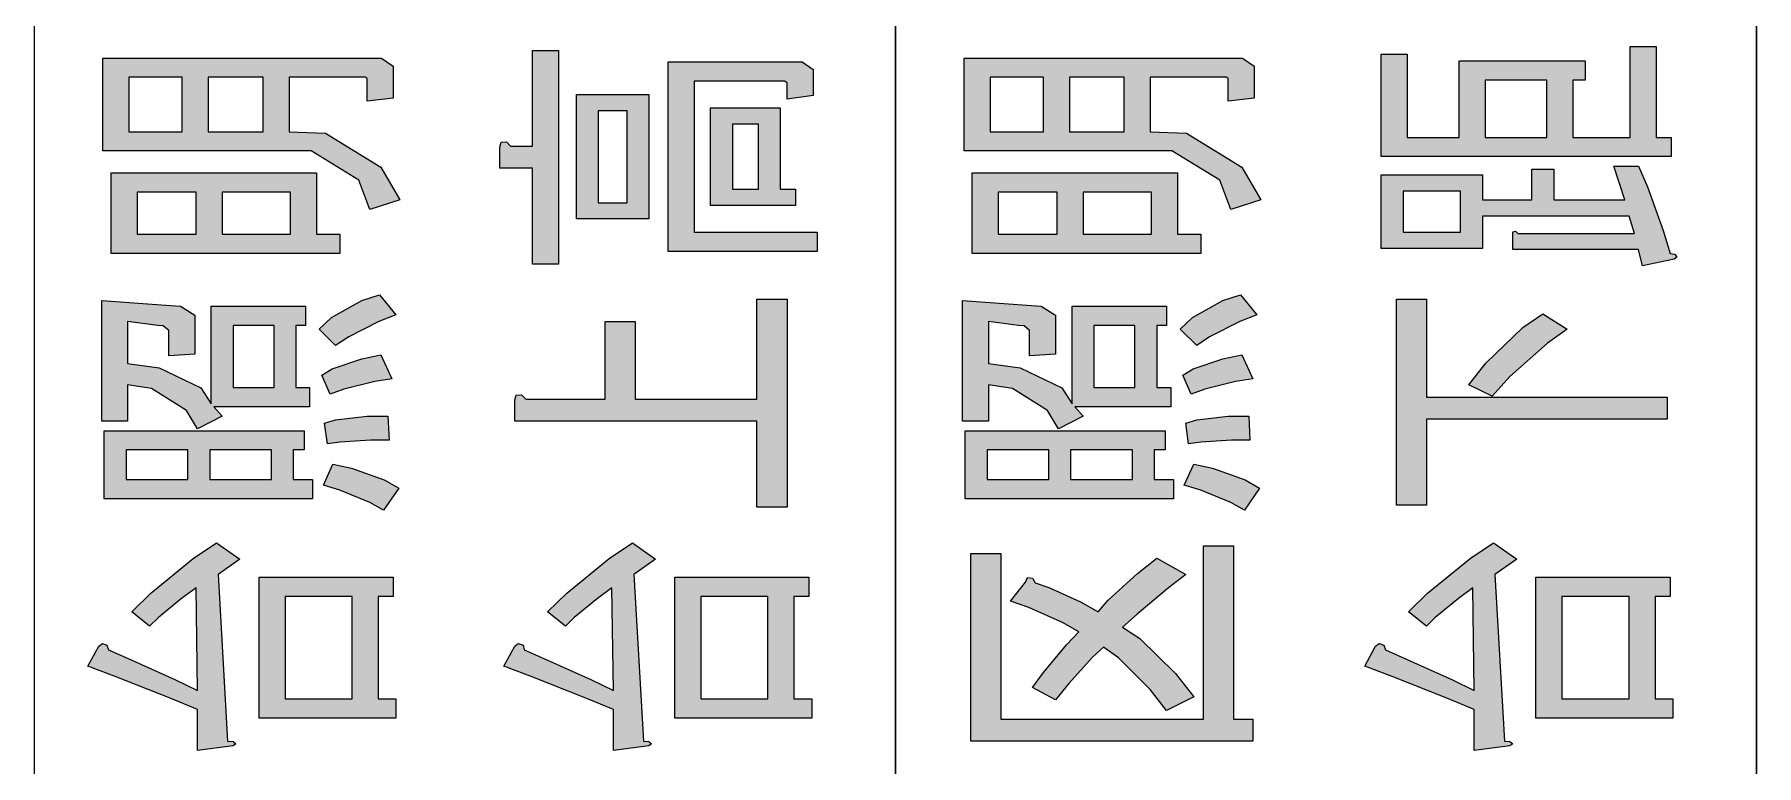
# Model space of a CAD drawing. Header units: millimetres. Extents: x 805 to 6044844, y 120 to 7887884.
# Drawn here: x 5976151 to 5980521, y 7861883 to 7863738 of the extents above; entities that cross this region are included whole.
import ezdxf

# ---------------------------------------------------------------- set-up
doc = ezdxf.new("R2010")
doc.units = ezdxf.units.MM

msp = doc.modelspace()

# ---------------------------------------------------------------- hatches: boundary and pattern name
h = msp.add_hatch(color=0)
h.paths.add_polyline_path([(5976325, 7863442.4), (5976325, 7863678), (5977002.3, 7863678), (5977031.8, 7863678), (5977061.3, 7863657.6), (5977061.3, 7863636.7), (5977061.3, 7863576.1), (5976995.3, 7863568.6), (5976995.3, 7863622.2), (5976995.3, 7863626), (5976989.9, 7863629.7), (5976985.1, 7863629.7), (5976797.3, 7863629.7), (5976797.3, 7863490.7), (5976889.6, 7863487.5), (5977030.2, 7863401.1), (5977078.5, 7863318.5), (5977002.3, 7863293.8), (5976974.4, 7863368.4), (5976853.1, 7863442.4), (5976759.2, 7863442.4)])
h.paths.add_polyline_path([(5976592.3, 7863629.7), (5976592.3, 7863490.7), (5976731.3, 7863490.7), (5976731.3, 7863629.7)])
h.paths.add_polyline_path([(5976526.2, 7863490.7), (5976526.2, 7863629.7), (5976391, 7863629.7), (5976391, 7863490.7)])
h = msp.add_hatch(color=0)
h.dxf.hatch_style = 2
h.paths.add_polyline_path([(5977331.8, 7863452.1), (5977335, 7863464.4), (5977349, 7863465.5), (5977359.2, 7863454.2), (5977415, 7863454.2), (5977415, 7863697.4), (5977481, 7863697.4), (5977481, 7863155.3), (5977415, 7863155.3), (5977415, 7863398.4), (5977331.8, 7863398.4)])
h = msp.add_hatch(color=0)
h.dxf.hatch_style = 2
h.paths.add_polyline_path([(5978071.4, 7863668.4), (5978099.3, 7863668.4), (5978127.2, 7863649.1), (5978127.2, 7863629.7), (5978127.2, 7863583), (5978061.2, 7863573.4), (5978061.2, 7863609.9), (5978061.2, 7863614.7), (5978054.2, 7863619.5), (5978047.2, 7863619.5), (5977825, 7863619.5), (5977825, 7863235.8), (5978137.4, 7863235.8), (5978137.4, 7863187), (5977759, 7863187), (5977759, 7863668.4)])
h = msp.add_hatch(color=0)
h.paths.add_polyline_path([(5978509.8, 7863442.4), (5978509.8, 7863678), (5979187.1, 7863678), (5979216.6, 7863678), (5979246.1, 7863657.6), (5979246.1, 7863636.7), (5979246.1, 7863576.1), (5979180.1, 7863568.6), (5979180.1, 7863622.2), (5979180.1, 7863626), (5979174.8, 7863629.7), (5979169.4, 7863629.7), (5978982.1, 7863629.7), (5978982.1, 7863490.7), (5979073.9, 7863487.5), (5979214.5, 7863401.1), (5979263.3, 7863318.5), (5979187.1, 7863293.8), (5979159.2, 7863368.4), (5979037.4, 7863442.4), (5978943.5, 7863442.4)])
h.paths.add_polyline_path([(5978777.1, 7863629.7), (5978777.1, 7863490.7), (5978916.1, 7863490.7), (5978916.1, 7863629.7)])
h.paths.add_polyline_path([(5978711.1, 7863490.7), (5978711.1, 7863629.7), (5978575.8, 7863629.7), (5978575.8, 7863490.7)])
h = msp.add_hatch(color=0)
h.paths.add_polyline_path([(5979766.2, 7863671.1), (5980086, 7863671.1), (5980086, 7863622.2), (5980054.4, 7863622.2), (5980054.4, 7863476.2), (5980200.4, 7863476.2), (5980200.4, 7863707.6), (5980266.4, 7863707.6), (5980266.4, 7863476.2), (5980304.5, 7863476.2), (5980304.5, 7863427.9), (5979568.2, 7863427.9), (5979568.2, 7863687.7), (5979634.2, 7863687.7), (5979634.2, 7863476.2), (5979766.2, 7863476.2)])
h.paths.add_polyline_path([(5979988.4, 7863476.2), (5979988.4, 7863622.2), (5979832.2, 7863622.2), (5979832.2, 7863476.2)])
h = msp.add_hatch(color=0)
h.paths.add_polyline_path([(5977710.2, 7863269.6), (5977526.1, 7863269.6), (5977526.1, 7863585.7), (5977710.2, 7863585.7)])
h.paths.add_polyline_path([(5977581.9, 7863544.4), (5977581.9, 7863310.9), (5977654.9, 7863310.9), (5977654.9, 7863544.4)])
h = msp.add_hatch(color=0)
h.paths.add_polyline_path([(5978043.4, 7863345.3), (5978082.1, 7863345.3), (5978082.1, 7863304), (5977866.3, 7863304), (5977866.3, 7863551.9), (5978043.4, 7863551.9)])
h.paths.add_polyline_path([(5977988.2, 7863345.3), (5977988.2, 7863510.6), (5977922.2, 7863510.6), (5977922.2, 7863345.3)])
h = msp.add_hatch(color=0)
h.paths.add_polyline_path([(5976867, 7863231), (5976926.1, 7863231), (5976926.1, 7863182.1), (5976345.9, 7863182.1), (5976345.9, 7863386.6), (5976867, 7863386.6)])
h.paths.add_polyline_path([(5976801, 7863231), (5976801, 7863337.8), (5976627.1, 7863337.8), (5976627.1, 7863231)])
h.paths.add_polyline_path([(5976561.1, 7863231), (5976561.1, 7863337.8), (5976411.9, 7863337.8), (5976411.9, 7863231)])
h = msp.add_hatch(color=0)
h.paths.add_polyline_path([(5979051.3, 7863231), (5979110.4, 7863231), (5979110.4, 7863182.1), (5978530.2, 7863182.1), (5978530.2, 7863386.6), (5979051.3, 7863386.6)])
h.paths.add_polyline_path([(5978985.3, 7863231), (5978985.3, 7863337.8), (5978812, 7863337.8), (5978812, 7863231)])
h.paths.add_polyline_path([(5978746, 7863231), (5978746, 7863337.8), (5978596.2, 7863337.8), (5978596.2, 7863231)])
h = msp.add_hatch(color=0)
h.paths.add_polyline_path([(5980301.3, 7863182.1), (5980313.1, 7863180), (5980318.4, 7863172.5), (5980311.5, 7863167.7), (5980231.5, 7863150.5), (5980221.3, 7863191.8), (5979902, 7863191.8), (5979902, 7863228.3), (5979902, 7863236.9), (5979908.9, 7863239), (5979915.4, 7863233.1), (5980211.1, 7863233.1), (5980197.1, 7863277.1), (5979825.2, 7863277.1), (5979825.2, 7863235.8), (5979825.2, 7863194.5), (5979568.2, 7863194.5), (5979568.2, 7863381.8), (5979825.2, 7863381.8), (5979825.2, 7863318.5), (5979950.3, 7863318.5), (5979950.3, 7863396.3), (5980006.1, 7863396.3), (5980006.1, 7863318.5), (5980186.4, 7863318.5), (5980158.5, 7863403.3), (5980221.3, 7863403.3), (5980243.8, 7863351.2), (5980283.5, 7863240.6)])
h.paths.add_polyline_path([(5979769.9, 7863235.8), (5979769.9, 7863339.9), (5979624, 7863339.9), (5979624, 7863235.8)])
h = msp.add_hatch(color=0)
h.paths.add_polyline_path([(5976387.2, 7863009.3), (5976387.2, 7862902.5), (5976467.2, 7862891.8), (5976573.5, 7862840.8), (5976599.2, 7862800.6), (5976599.2, 7863048.5), (5976839.1, 7863048.5), (5976839.1, 7862999.7), (5976814.4, 7862999.7), (5976814.4, 7862841.9), (5976849.3, 7862841.9), (5976849.3, 7862793.1), (5976606.2, 7862793.1), (5976627.1, 7862768.9), (5976564.9, 7862737.2), (5976537, 7862783.4), (5976448.4, 7862839.2), (5976387.2, 7862848.9), (5976387.2, 7862756.6), (5976321.8, 7862756.6), (5976321.8, 7863063), (5976484.9, 7863050.7), (5976521.4, 7863048.5), (5976557.9, 7863025.4), (5976557.9, 7863004.5), (5976557.9, 7862926.7), (5976491.9, 7862921.9), (5976491.9, 7862975.5), (5976491.9, 7862986.3), (5976477.9, 7862998.6), (5976464, 7862999.7)])
h.paths.add_polyline_path([(5976759.2, 7862999.7), (5976655.1, 7862999.7), (5976655.1, 7862841.9), (5976759.2, 7862841.9)])
h = msp.add_hatch(color=0)
h.dxf.hatch_style = 2
h.paths.add_polyline_path([(5976873.5, 7862990), (5976905.1, 7863019.5), (5976981.4, 7863063), (5977026.4, 7863077.5), (5977068.3, 7863026.5), (5977024.8, 7863009.3), (5976948.6, 7862970.7), (5976915.3, 7862948.7)])
h = msp.add_hatch(color=0)
h.dxf.hatch_style = 2
h.paths.add_polyline_path([(5977984.4, 7862756.6), (5977369.9, 7862756.6), (5977369.9, 7862810.2), (5977373.1, 7862822.6), (5977387.1, 7862823.6), (5977397.8, 7862812.4), (5977599.1, 7862812.4), (5977599.1, 7863009.3), (5977675.3, 7863009.3), (5977675.3, 7862812.4), (5977984.4, 7862812.4), (5977984.4, 7863065.7), (5978061.2, 7863065.7), (5978061.2, 7862538.1), (5977984.4, 7862538.1)])
h = msp.add_hatch(color=0)
h.paths.add_polyline_path([(5978572.1, 7863009.3), (5978572.1, 7862902.5), (5978652, 7862891.8), (5978757.8, 7862840.8), (5978784.1, 7862800.6), (5978784.1, 7863048.5), (5979023.4, 7863048.5), (5979023.4, 7862999.7), (5978999.3, 7862999.7), (5978999.3, 7862841.9), (5979034.2, 7862841.9), (5979034.2, 7862793.1), (5978791, 7862793.1), (5978812, 7862768.9), (5978749.2, 7862737.2), (5978721.3, 7862783.4), (5978632.7, 7862839.2), (5978572.1, 7862848.9), (5978572.1, 7862756.6), (5978506.1, 7862756.6), (5978506.1, 7863063), (5978669.2, 7863050.7), (5978705.7, 7863048.5), (5978742.2, 7863025.4), (5978742.2, 7863004.5), (5978742.2, 7862926.7), (5978676.2, 7862921.9), (5978676.2, 7862975.5), (5978676.2, 7862986.3), (5978662.2, 7862998.6), (5978648.3, 7862999.7)])
h.paths.add_polyline_path([(5978943.5, 7862999.7), (5978839.3, 7862999.7), (5978839.3, 7862841.9), (5978943.5, 7862841.9)])
h = msp.add_hatch(color=0)
h.dxf.hatch_style = 2
h.paths.add_polyline_path([(5979058.3, 7862990), (5979089.4, 7863019.5), (5979166.2, 7863063), (5979211.3, 7863077.5), (5979252.6, 7863026.5), (5979209.6, 7863009.3), (5979132.9, 7862970.7), (5979100.2, 7862948.7)])
h = msp.add_hatch(color=0)
h.dxf.hatch_style = 2
h.paths.add_polyline_path([(5980294.3, 7862761.4), (5979683, 7862761.4), (5979683, 7862543), (5979606.8, 7862543), (5979606.8, 7863065.7), (5979683, 7863065.7), (5979683, 7862817.7), (5980294.3, 7862817.7)])
h = msp.add_hatch(color=0)
h.dxf.hatch_style = 2
h.paths.add_polyline_path([(5979790.9, 7862848.9), (5979833.8, 7862903.6), (5979927.7, 7862993.8), (5979978.2, 7863029.2), (5980040.4, 7862990), (5979990.5, 7862954.6), (5979895, 7862869.8), (5979849.9, 7862819.9)])
h = msp.add_hatch(color=0)
h.dxf.hatch_style = 2
h.paths.add_polyline_path([(5976880.5, 7862873.6), (5976906.8, 7862889.1), (5976981.4, 7862914.9), (5977030.2, 7862924.5), (5977057.6, 7862863.9), (5977014.6, 7862857.5), (5976936.3, 7862838.1), (5976901.4, 7862824.7)])
h = msp.add_hatch(color=0)
h.dxf.hatch_style = 2
h.paths.add_polyline_path([(5979065.3, 7862873.6), (5979091.6, 7862889.1), (5979166.2, 7862914.9), (5979214.5, 7862924.5), (5979242.4, 7862863.9), (5979198.9, 7862857.5), (5979121.1, 7862838.1), (5979086.2, 7862824.7)])
h = msp.add_hatch(color=0)
h.dxf.hatch_style = 2
h.paths.add_polyline_path([(5977051.1, 7862708.3), (5977003.9, 7862708.3), (5976926.1, 7862703.4), (5976894.4, 7862698.6), (5976887.4, 7862751.7), (5976915.3, 7862760.3), (5976995.3, 7862768.9), (5977047.4, 7862768.9)])
h = msp.add_hatch(color=0)
h.dxf.hatch_style = 2
h.paths.add_polyline_path([(5979235.4, 7862708.3), (5979188.7, 7862708.3), (5979110.4, 7862703.4), (5979079.2, 7862698.6), (5979072.3, 7862751.7), (5979100.2, 7862760.3), (5979180.1, 7862768.9), (5979232.2, 7862768.9)])
h = msp.add_hatch(color=0)
h.paths.add_polyline_path([(5976808, 7862683.6), (5976808, 7862608.4), (5976856.3, 7862608.4), (5976856.3, 7862559.6), (5976328.2, 7862559.6), (5976328.2, 7862732.4), (5976835.4, 7862732.4), (5976835.4, 7862683.6)])
h.paths.add_polyline_path([(5976384, 7862608.4), (5976540.2, 7862608.4), (5976540.2, 7862683.6), (5976384, 7862683.6)])
h.paths.add_polyline_path([(5976752.2, 7862608.4), (5976752.2, 7862683.6), (5976596, 7862683.6), (5976596, 7862608.4)])
h = msp.add_hatch(color=0)
h.paths.add_polyline_path([(5978992.3, 7862683.6), (5978992.3, 7862608.4), (5979041.1, 7862608.4), (5979041.1, 7862559.6), (5978513, 7862559.6), (5978513, 7862732.4), (5979020.2, 7862732.4), (5979020.2, 7862683.6)])
h.paths.add_polyline_path([(5978568.9, 7862608.4), (5978725, 7862608.4), (5978725, 7862683.6), (5978568.9, 7862683.6)])
h.paths.add_polyline_path([(5978937, 7862608.4), (5978937, 7862683.6), (5978780.3, 7862683.6), (5978780.3, 7862608.4)])
h = msp.add_hatch(color=0)
h.dxf.hatch_style = 2
h.paths.add_polyline_path([(5976908.4, 7862647.1), (5976955.6, 7862637.4), (5977038.8, 7862607.4), (5977075.3, 7862586.4), (5977037.2, 7862530.6), (5977002.3, 7862549.9), (5976926.1, 7862581.6), (5976884.2, 7862593.9)])
h = msp.add_hatch(color=0)
h.dxf.hatch_style = 2
h.paths.add_polyline_path([(5979093.2, 7862647.1), (5979139.9, 7862637.4), (5979223.1, 7862607.4), (5979259.6, 7862586.4), (5979221.5, 7862530.6), (5979187.1, 7862549.9), (5979110.4, 7862581.6), (5979068.5, 7862593.9)])
h = msp.add_hatch(color=0)
h.dxf.hatch_style = 2
h.paths.add_polyline_path([(5976672.2, 7862406.6), (5976616.9, 7862367.5), (5976641.1, 7861944.6), (5976655.1, 7861943.5), (5976662, 7861937.6), (5976655.1, 7861932.8), (5976564.9, 7861920.4), (5976564.9, 7862025.1), (5976495.1, 7862054), (5976356.1, 7862108.8), (5976286.9, 7862134.5), (5976314.8, 7862185.5), (5976323.4, 7862192.5), (5976335.2, 7862187.7), (5976338.9, 7862175.9), (5976396.4, 7862151.2), (5976509.1, 7862100.2), (5976564.9, 7862073.4), (5976561.1, 7862333.7), (5976524.6, 7862306.8), (5976465.6, 7862258.5), (5976443.1, 7862236.5), (5976398, 7862273), (5976446.3, 7862320.2), (5976554.2, 7862407.7), (5976613.2, 7862448)])
h = msp.add_hatch(color=0)
h.dxf.hatch_style = 2
h.paths.add_polyline_path([(5977727.3, 7862406.6), (5977672.1, 7862367.5), (5977696.2, 7861944.6), (5977710.2, 7861943.5), (5977717.1, 7861937.6), (5977710.2, 7861932.8), (5977620, 7861920.4), (5977620, 7862025.1), (5977550.2, 7862054), (5977411.8, 7862108.8), (5977342, 7862134.5), (5977369.9, 7862185.5), (5977378.5, 7862192.5), (5977390.8, 7862187.7), (5977394.1, 7862175.9), (5977451.5, 7862151.2), (5977564.2, 7862100.2), (5977620, 7862073.4), (5977616.2, 7862333.7), (5977579.8, 7862306.8), (5977520.7, 7862258.5), (5977498.2, 7862236.5), (5977453.1, 7862273), (5977501.9, 7862320.2), (5977609.3, 7862407.7), (5977668.3, 7862448)])
h = msp.add_hatch(color=0)
h.dxf.hatch_style = 2
h.paths.add_polyline_path([(5979912.2, 7862406.6), (5979856.3, 7862367.5), (5979881, 7861944.6), (5979895, 7861943.5), (5979902, 7861937.6), (5979895, 7861932.8), (5979804.3, 7861920.4), (5979804.3, 7862025.1), (5979735.1, 7862054), (5979596.1, 7862108.8), (5979526.8, 7862134.5), (5979554.2, 7862185.5), (5979563.3, 7862192.5), (5979575.1, 7862187.7), (5979578.9, 7862175.9), (5979636.3, 7862151.2), (5979749, 7862100.2), (5979804.3, 7862073.4), (5979801.1, 7862333.7), (5979764.6, 7862306.8), (5979705.5, 7862258.5), (5979683, 7862236.5), (5979637.9, 7862273), (5979686.2, 7862320.2), (5979794.1, 7862407.7), (5979853.1, 7862448)])
h = msp.add_hatch(color=0)
h.dxf.hatch_style = 2
h.paths.add_polyline_path([(5978603.2, 7862421.1), (5978603.2, 7862000.4), (5979117.3, 7862000.4), (5979117.3, 7862440.5), (5979193.5, 7862440.5), (5979193.5, 7862000.4), (5979242.4, 7862000.4), (5979242.4, 7861944.6), (5978527, 7861944.6), (5978527, 7862421.1)])
h = msp.add_hatch(color=0)
h.dxf.hatch_style = 2
h.paths.add_polyline_path([(5978801.2, 7862222), (5978761.5, 7862245.1), (5978674.6, 7862283.7), (5978627.9, 7862299.8), (5978666, 7862348.1), (5978670.8, 7862359.4), (5978683.2, 7862357.8), (5978690.1, 7862346), (5978725, 7862334.7), (5978805, 7862298.2), (5978850.1, 7862273), (5978875.8, 7862302), (5978950.4, 7862370.1), (5978999.3, 7862408.8), (5979072.3, 7862367.5), (5979028.8, 7862333.7), (5978948.8, 7862266.6), (5978912.3, 7862233.8), (5978955.8, 7862204.9), (5979046, 7862116.3), (5979093.2, 7862056.7), (5979023.4, 7862022.4), (5978982.1, 7862076), (5978902.1, 7862156), (5978864, 7862182.8), (5978836.1, 7862157.6), (5978775.5, 7862090.5), (5978742.2, 7862049.2), (5978683.2, 7862080.9), (5978711.1, 7862118.4), (5978770.1, 7862188.8)])
h = msp.add_hatch(color=0)
h.paths.add_polyline_path([(5977061.3, 7862311.7), (5977023.2, 7862311.7), (5977023.2, 7862051.9), (5977068.3, 7862051.9), (5977068.3, 7862003.1), (5976721.1, 7862003.1), (5976721.1, 7862360.5), (5977061.3, 7862360.5)])
h.paths.add_polyline_path([(5976957.2, 7862051.9), (5976957.2, 7862311.7), (5976787.1, 7862311.7), (5976787.1, 7862051.9)])
h = msp.add_hatch(color=0)
h.paths.add_polyline_path([(5978116.4, 7862311.7), (5978078.3, 7862311.7), (5978078.3, 7862051.9), (5978123.4, 7862051.9), (5978123.4, 7862003.1), (5977776.2, 7862003.1), (5977776.2, 7862360.5), (5978116.4, 7862360.5)])
h.paths.add_polyline_path([(5978012.3, 7862051.9), (5978012.3, 7862311.7), (5977842.2, 7862311.7), (5977842.2, 7862051.9)])
h = msp.add_hatch(color=0)
h.paths.add_polyline_path([(5980301.3, 7862311.7), (5980263.2, 7862311.7), (5980263.2, 7862051.9), (5980308.2, 7862051.9), (5980308.2, 7862003.1), (5979961, 7862003.1), (5979961, 7862360.5), (5980301.3, 7862360.5)])
h.paths.add_polyline_path([(5980197.1, 7862051.9), (5980197.1, 7862311.7), (5980027, 7862311.7), (5980027, 7862051.9)])

# ---------------------------------------------------------------- linework, layer by layer
at = {"color": 0, "lineweight": 0}
for points in [[(5976151.1, 7861085.3), (5976151.1, 7868268.3), (5978335.9, 7868268.3), (5978335.9, 7861085.3)], [(5978335.9, 7861085.3), (5978335.9, 7868268.3), (5980520.8, 7868268.3), (5980520.8, 7861085.3)], [(5976325, 7863442.4), (5976325, 7863678), (5977002.3, 7863678), (5977031.8, 7863678), (5977061.3, 7863657.6), (5977061.3, 7863636.7), (5977061.3, 7863576.1), (5976995.3, 7863568.6), (5976995.3, 7863622.2), (5976995.3, 7863626), (5976989.9, 7863629.7), (5976985.1, 7863629.7), (5976797.3, 7863629.7), (5976797.3, 7863490.7), (5976889.6, 7863487.5), (5977030.2, 7863401.1), (5977078.5, 7863318.5), (5977002.3, 7863293.8), (5976974.4, 7863368.4), (5976853.1, 7863442.4), (5976759.2, 7863442.4)], [(5977331.8, 7863452.1), (5977335, 7863464.4), (5977349, 7863465.5), (5977359.2, 7863454.2), (5977415, 7863454.2), (5977415, 7863697.4), (5977481, 7863697.4), (5977481, 7863155.3), (5977415, 7863155.3), (5977415, 7863398.4), (5977331.8, 7863398.4)], [(5978071.4, 7863668.4), (5978099.3, 7863668.4), (5978127.2, 7863649.1), (5978127.2, 7863629.7), (5978127.2, 7863583), (5978061.2, 7863573.4), (5978061.2, 7863609.9), (5978061.2, 7863614.7), (5978054.2, 7863619.5), (5978047.2, 7863619.5), (5977825, 7863619.5), (5977825, 7863235.8), (5978137.4, 7863235.8), (5978137.4, 7863187), (5977759, 7863187), (5977759, 7863668.4)], [(5978509.8, 7863442.4), (5978509.8, 7863678), (5979187.1, 7863678), (5979216.6, 7863678), (5979246.1, 7863657.6), (5979246.1, 7863636.7), (5979246.1, 7863576.1), (5979180.1, 7863568.6), (5979180.1, 7863622.2), (5979180.1, 7863626), (5979174.8, 7863629.7), (5979169.4, 7863629.7), (5978982.1, 7863629.7), (5978982.1, 7863490.7), (5979073.9, 7863487.5), (5979214.5, 7863401.1), (5979263.3, 7863318.5), (5979187.1, 7863293.8), (5979159.2, 7863368.4), (5979037.4, 7863442.4), (5978943.5, 7863442.4)], [(5979766.2, 7863671.1), (5980086, 7863671.1), (5980086, 7863622.2), (5980054.4, 7863622.2), (5980054.4, 7863476.2), (5980200.4, 7863476.2), (5980200.4, 7863707.6), (5980266.4, 7863707.6), (5980266.4, 7863476.2), (5980304.5, 7863476.2), (5980304.5, 7863427.9), (5979568.2, 7863427.9), (5979568.2, 7863687.7), (5979634.2, 7863687.7), (5979634.2, 7863476.2), (5979766.2, 7863476.2)], [(5976526.2, 7863490.7), (5976526.2, 7863629.7), (5976391, 7863629.7), (5976391, 7863490.7)], [(5976592.3, 7863629.7), (5976592.3, 7863490.7), (5976731.3, 7863490.7), (5976731.3, 7863629.7)], [(5978711.1, 7863490.7), (5978711.1, 7863629.7), (5978575.8, 7863629.7), (5978575.8, 7863490.7)], [(5978777.1, 7863629.7), (5978777.1, 7863490.7), (5978916.1, 7863490.7), (5978916.1, 7863629.7)], [(5977710.2, 7863269.6), (5977526.1, 7863269.6), (5977526.1, 7863585.7), (5977710.2, 7863585.7)], [(5979988.4, 7863476.2), (5979988.4, 7863622.2), (5979832.2, 7863622.2), (5979832.2, 7863476.2)], [(5977581.9, 7863544.4), (5977581.9, 7863310.9), (5977654.9, 7863310.9), (5977654.9, 7863544.4)], [(5978043.4, 7863345.3), (5978082.1, 7863345.3), (5978082.1, 7863304), (5977866.3, 7863304), (5977866.3, 7863551.9), (5978043.4, 7863551.9)], [(5977988.2, 7863345.3), (5977988.2, 7863510.6), (5977922.2, 7863510.6), (5977922.2, 7863345.3)], [(5976867, 7863231), (5976926.1, 7863231), (5976926.1, 7863182.1), (5976345.9, 7863182.1), (5976345.9, 7863386.6), (5976867, 7863386.6)], [(5979051.3, 7863231), (5979110.4, 7863231), (5979110.4, 7863182.1), (5978530.2, 7863182.1), (5978530.2, 7863386.6), (5979051.3, 7863386.6)], [(5980301.3, 7863182.1), (5980313.1, 7863180), (5980318.4, 7863172.5), (5980311.5, 7863167.7), (5980231.5, 7863150.5), (5980221.3, 7863191.8), (5979902, 7863191.8), (5979902, 7863228.3), (5979902, 7863236.9), (5979908.9, 7863239), (5979915.4, 7863233.1), (5980211.1, 7863233.1), (5980197.1, 7863277.1), (5979825.2, 7863277.1), (5979825.2, 7863235.8), (5979825.2, 7863194.5), (5979568.2, 7863194.5), (5979568.2, 7863381.8), (5979825.2, 7863381.8), (5979825.2, 7863318.5), (5979950.3, 7863318.5), (5979950.3, 7863396.3), (5980006.1, 7863396.3), (5980006.1, 7863318.5), (5980186.4, 7863318.5), (5980158.5, 7863403.3), (5980221.3, 7863403.3), (5980243.8, 7863351.2), (5980283.5, 7863240.6)], [(5976561.1, 7863231), (5976561.1, 7863337.8), (5976411.9, 7863337.8), (5976411.9, 7863231)], [(5976801, 7863231), (5976801, 7863337.8), (5976627.1, 7863337.8), (5976627.1, 7863231)], [(5978746, 7863231), (5978746, 7863337.8), (5978596.2, 7863337.8), (5978596.2, 7863231)], [(5978985.3, 7863231), (5978985.3, 7863337.8), (5978812, 7863337.8), (5978812, 7863231)], [(5979769.9, 7863235.8), (5979769.9, 7863339.9), (5979624, 7863339.9), (5979624, 7863235.8)], [(5976387.2, 7863009.3), (5976387.2, 7862902.5), (5976467.2, 7862891.8), (5976573.5, 7862840.8), (5976599.2, 7862800.6), (5976599.2, 7863048.5), (5976839.1, 7863048.5), (5976839.1, 7862999.7), (5976814.4, 7862999.7), (5976814.4, 7862841.9), (5976849.3, 7862841.9), (5976849.3, 7862793.1), (5976606.2, 7862793.1), (5976627.1, 7862768.9), (5976564.9, 7862737.2), (5976537, 7862783.4), (5976448.4, 7862839.2), (5976387.2, 7862848.9), (5976387.2, 7862756.6), (5976321.8, 7862756.6), (5976321.8, 7863063), (5976484.9, 7863050.7), (5976521.4, 7863048.5), (5976557.9, 7863025.4), (5976557.9, 7863004.5), (5976557.9, 7862926.7), (5976491.9, 7862921.9), (5976491.9, 7862975.5), (5976491.9, 7862986.3), (5976477.9, 7862998.6), (5976464, 7862999.7)], [(5976873.5, 7862990), (5976905.1, 7863019.5), (5976981.4, 7863063), (5977026.4, 7863077.5), (5977068.3, 7863026.5), (5977024.8, 7863009.3), (5976948.6, 7862970.7), (5976915.3, 7862948.7)], [(5977984.4, 7862756.6), (5977369.9, 7862756.6), (5977369.9, 7862810.2), (5977373.1, 7862822.6), (5977387.1, 7862823.6), (5977397.8, 7862812.4), (5977599.1, 7862812.4), (5977599.1, 7863009.3), (5977675.3, 7863009.3), (5977675.3, 7862812.4), (5977984.4, 7862812.4), (5977984.4, 7863065.7), (5978061.2, 7863065.7), (5978061.2, 7862538.1), (5977984.4, 7862538.1)], [(5978572.1, 7863009.3), (5978572.1, 7862902.5), (5978652, 7862891.8), (5978757.8, 7862840.8), (5978784.1, 7862800.6), (5978784.1, 7863048.5), (5979023.4, 7863048.5), (5979023.4, 7862999.7), (5978999.3, 7862999.7), (5978999.3, 7862841.9), (5979034.2, 7862841.9), (5979034.2, 7862793.1), (5978791, 7862793.1), (5978812, 7862768.9), (5978749.2, 7862737.2), (5978721.3, 7862783.4), (5978632.7, 7862839.2), (5978572.1, 7862848.9), (5978572.1, 7862756.6), (5978506.1, 7862756.6), (5978506.1, 7863063), (5978669.2, 7863050.7), (5978705.7, 7863048.5), (5978742.2, 7863025.4), (5978742.2, 7863004.5), (5978742.2, 7862926.7), (5978676.2, 7862921.9), (5978676.2, 7862975.5), (5978676.2, 7862986.3), (5978662.2, 7862998.6), (5978648.3, 7862999.7)], [(5979058.3, 7862990), (5979089.4, 7863019.5), (5979166.2, 7863063), (5979211.3, 7863077.5), (5979252.6, 7863026.5), (5979209.6, 7863009.3), (5979132.9, 7862970.7), (5979100.2, 7862948.7)], [(5980294.3, 7862761.4), (5979683, 7862761.4), (5979683, 7862543), (5979606.8, 7862543), (5979606.8, 7863065.7), (5979683, 7863065.7), (5979683, 7862817.7), (5980294.3, 7862817.7)], [(5979790.9, 7862848.9), (5979833.8, 7862903.6), (5979927.7, 7862993.8), (5979978.2, 7863029.2), (5980040.4, 7862990), (5979990.5, 7862954.6), (5979895, 7862869.8), (5979849.9, 7862819.9)], [(5976759.2, 7862999.7), (5976655.1, 7862999.7), (5976655.1, 7862841.9), (5976759.2, 7862841.9)], [(5978943.5, 7862999.7), (5978839.3, 7862999.7), (5978839.3, 7862841.9), (5978943.5, 7862841.9)], [(5976880.5, 7862873.6), (5976906.8, 7862889.1), (5976981.4, 7862914.9), (5977030.2, 7862924.5), (5977057.6, 7862863.9), (5977014.6, 7862857.5), (5976936.3, 7862838.1), (5976901.4, 7862824.7)], [(5979065.3, 7862873.6), (5979091.6, 7862889.1), (5979166.2, 7862914.9), (5979214.5, 7862924.5), (5979242.4, 7862863.9), (5979198.9, 7862857.5), (5979121.1, 7862838.1), (5979086.2, 7862824.7)], [(5977051.1, 7862708.3), (5977003.9, 7862708.3), (5976926.1, 7862703.4), (5976894.4, 7862698.6), (5976887.4, 7862751.7), (5976915.3, 7862760.3), (5976995.3, 7862768.9), (5977047.4, 7862768.9)], [(5979235.4, 7862708.3), (5979188.7, 7862708.3), (5979110.4, 7862703.4), (5979079.2, 7862698.6), (5979072.3, 7862751.7), (5979100.2, 7862760.3), (5979180.1, 7862768.9), (5979232.2, 7862768.9)], [(5976808, 7862683.6), (5976808, 7862608.4), (5976856.3, 7862608.4), (5976856.3, 7862559.6), (5976328.2, 7862559.6), (5976328.2, 7862732.4), (5976835.4, 7862732.4), (5976835.4, 7862683.6)], [(5978992.3, 7862683.6), (5978992.3, 7862608.4), (5979041.1, 7862608.4), (5979041.1, 7862559.6), (5978513, 7862559.6), (5978513, 7862732.4), (5979020.2, 7862732.4), (5979020.2, 7862683.6)], [(5976384, 7862608.4), (5976540.2, 7862608.4), (5976540.2, 7862683.6), (5976384, 7862683.6)], [(5976752.2, 7862608.4), (5976752.2, 7862683.6), (5976596, 7862683.6), (5976596, 7862608.4)], [(5978568.9, 7862608.4), (5978725, 7862608.4), (5978725, 7862683.6), (5978568.9, 7862683.6)], [(5978937, 7862608.4), (5978937, 7862683.6), (5978780.3, 7862683.6), (5978780.3, 7862608.4)], [(5976908.4, 7862647.1), (5976955.6, 7862637.4), (5977038.8, 7862607.4), (5977075.3, 7862586.4), (5977037.2, 7862530.6), (5977002.3, 7862549.9), (5976926.1, 7862581.6), (5976884.2, 7862593.9)], [(5979093.2, 7862647.1), (5979139.9, 7862637.4), (5979223.1, 7862607.4), (5979259.6, 7862586.4), (5979221.5, 7862530.6), (5979187.1, 7862549.9), (5979110.4, 7862581.6), (5979068.5, 7862593.9)], [(5976672.2, 7862406.6), (5976616.9, 7862367.5), (5976641.1, 7861944.6), (5976655.1, 7861943.5), (5976662, 7861937.6), (5976655.1, 7861932.8), (5976564.9, 7861920.4), (5976564.9, 7862025.1), (5976495.1, 7862054), (5976356.1, 7862108.8), (5976286.9, 7862134.5), (5976314.8, 7862185.5), (5976323.4, 7862192.5), (5976335.2, 7862187.7), (5976338.9, 7862175.9), (5976396.4, 7862151.2), (5976509.1, 7862100.2), (5976564.9, 7862073.4), (5976561.1, 7862333.7), (5976524.6, 7862306.8), (5976465.6, 7862258.5), (5976443.1, 7862236.5), (5976398, 7862273), (5976446.3, 7862320.2), (5976554.2, 7862407.7), (5976613.2, 7862448)], [(5977727.3, 7862406.6), (5977672.1, 7862367.5), (5977696.2, 7861944.6), (5977710.2, 7861943.5), (5977717.1, 7861937.6), (5977710.2, 7861932.8), (5977620, 7861920.4), (5977620, 7862025.1), (5977550.2, 7862054), (5977411.8, 7862108.8), (5977342, 7862134.5), (5977369.9, 7862185.5), (5977378.5, 7862192.5), (5977390.8, 7862187.7), (5977394.1, 7862175.9), (5977451.5, 7862151.2), (5977564.2, 7862100.2), (5977620, 7862073.4), (5977616.2, 7862333.7), (5977579.8, 7862306.8), (5977520.7, 7862258.5), (5977498.2, 7862236.5), (5977453.1, 7862273), (5977501.9, 7862320.2), (5977609.3, 7862407.7), (5977668.3, 7862448)], [(5979912.2, 7862406.6), (5979856.3, 7862367.5), (5979881, 7861944.6), (5979895, 7861943.5), (5979902, 7861937.6), (5979895, 7861932.8), (5979804.3, 7861920.4), (5979804.3, 7862025.1), (5979735.1, 7862054), (5979596.1, 7862108.8), (5979526.8, 7862134.5), (5979554.2, 7862185.5), (5979563.3, 7862192.5), (5979575.1, 7862187.7), (5979578.9, 7862175.9), (5979636.3, 7862151.2), (5979749, 7862100.2), (5979804.3, 7862073.4), (5979801.1, 7862333.7), (5979764.6, 7862306.8), (5979705.5, 7862258.5), (5979683, 7862236.5), (5979637.9, 7862273), (5979686.2, 7862320.2), (5979794.1, 7862407.7), (5979853.1, 7862448)], [(5978603.2, 7862421.1), (5978603.2, 7862000.4), (5979117.3, 7862000.4), (5979117.3, 7862440.5), (5979193.5, 7862440.5), (5979193.5, 7862000.4), (5979242.4, 7862000.4), (5979242.4, 7861944.6), (5978527, 7861944.6), (5978527, 7862421.1)], [(5978801.2, 7862222), (5978761.5, 7862245.1), (5978674.6, 7862283.7), (5978627.9, 7862299.8), (5978666, 7862348.1), (5978670.8, 7862359.4), (5978683.2, 7862357.8), (5978690.1, 7862346), (5978725, 7862334.7), (5978805, 7862298.2), (5978850.1, 7862273), (5978875.8, 7862302), (5978950.4, 7862370.1), (5978999.3, 7862408.8), (5979072.3, 7862367.5), (5979028.8, 7862333.7), (5978948.8, 7862266.6), (5978912.3, 7862233.8), (5978955.8, 7862204.9), (5979046, 7862116.3), (5979093.2, 7862056.7), (5979023.4, 7862022.4), (5978982.1, 7862076), (5978902.1, 7862156), (5978864, 7862182.8), (5978836.1, 7862157.6), (5978775.5, 7862090.5), (5978742.2, 7862049.2), (5978683.2, 7862080.9), (5978711.1, 7862118.4), (5978770.1, 7862188.8)], [(5977061.3, 7862311.7), (5977023.2, 7862311.7), (5977023.2, 7862051.9), (5977068.3, 7862051.9), (5977068.3, 7862003.1), (5976721.1, 7862003.1), (5976721.1, 7862360.5), (5977061.3, 7862360.5)], [(5978116.4, 7862311.7), (5978078.3, 7862311.7), (5978078.3, 7862051.9), (5978123.4, 7862051.9), (5978123.4, 7862003.1), (5977776.2, 7862003.1), (5977776.2, 7862360.5), (5978116.4, 7862360.5)], [(5980301.3, 7862311.7), (5980263.2, 7862311.7), (5980263.2, 7862051.9), (5980308.2, 7862051.9), (5980308.2, 7862003.1), (5979961, 7862003.1), (5979961, 7862360.5), (5980301.3, 7862360.5)], [(5976957.2, 7862051.9), (5976957.2, 7862311.7), (5976787.1, 7862311.7), (5976787.1, 7862051.9)], [(5978012.3, 7862051.9), (5978012.3, 7862311.7), (5977842.2, 7862311.7), (5977842.2, 7862051.9)], [(5980197.1, 7862051.9), (5980197.1, 7862311.7), (5980027, 7862311.7), (5980027, 7862051.9)]]:
    msp.add_lwpolyline(points, close=True, dxfattribs=at)
for points in [[(5978335.9, 7861085.3), (5978335.9, 7868268.3)], [(5978335.9, 7861085.3), (5978335.9, 7868268.3)], [(5980520.8, 7861085.3), (5980520.8, 7868268.3)], [(5980520.8, 7861085.3), (5980520.8, 7868268.3)]]:
    msp.add_lwpolyline(points, dxfattribs=at)

doc.saveas('drawing.dxf')
